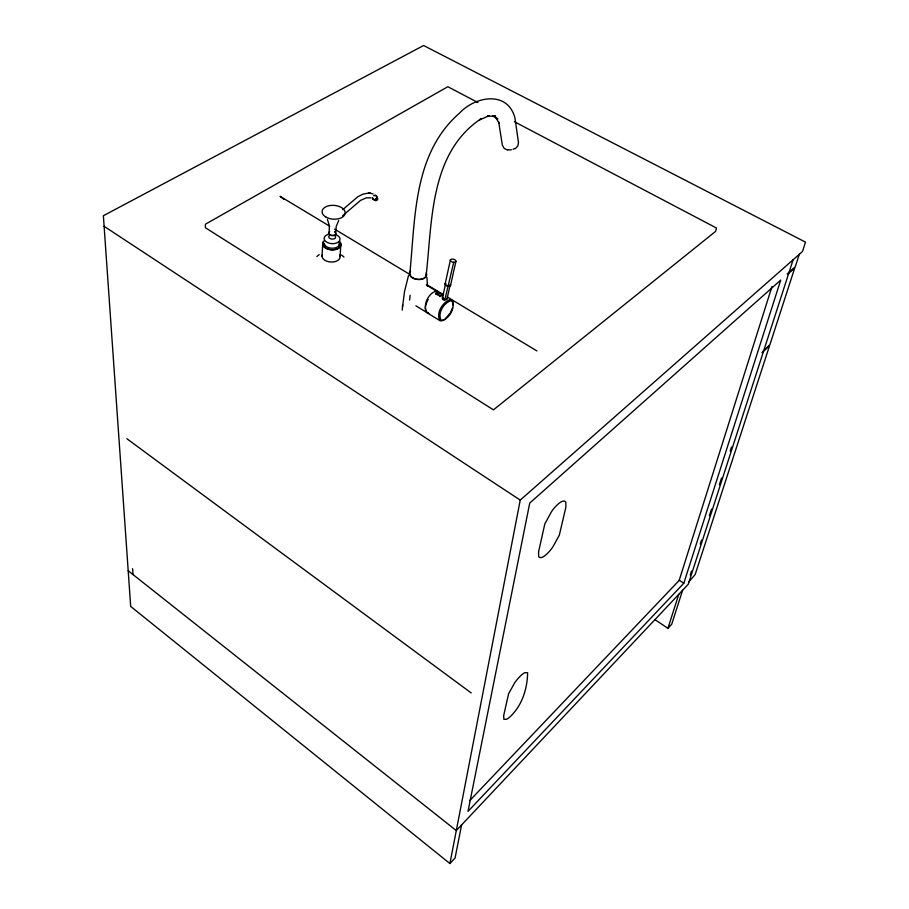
<?xml version="1.0" encoding="UTF-8"?>
<svg xmlns="http://www.w3.org/2000/svg" width="909" height="909" viewBox="0 0 909 909"><rect width="100%" height="100%" fill="white"/><g stroke="black" fill="none" stroke-linecap="round" stroke-linejoin="round"><path stroke-width="1.36" d="M409.618 300.061L410.118 295.289M453.159 305.015L452.807 301.015L450.58 299.447C442.819 301.686 435.843 313.048 439.82 320.559L441.16 320.957C448.807 319.127 455.682 308.503 452.08 301.14L450.864 300.754C443.751 302.833 437.399 313.253 441.035 320.138L443.762 320.195M437.706 293.107L437.922 292.13A2.954 1.591 12.5 0 0 436.309 292.743L435.911 294.039L440.479 296.357A2.954 1.591 12.5 0 0 441.626 295.47L441.854 294.38L426.355 284.971M322.036 256.27L322.695 244.021M340.057 256.577L340.841 244.351M402.176 310.105L404.46 291.823L408.471 275.666M402.448 306.856L402.619 304.845M409.914 272.768C415.322 217.921 413.425 154.621 458.113 114.364L459.068 113.625C474.396 96.377 507.529 90.014 514.926 117.863L518.471 142.44L517.857 145.951L515.278 148.758M426.116 275.711C432.298 221.705 429.559 153.28 480.872 118.863L479.6 119.829L489.19 115.727L487.429 116.261L495.507 116.125L493.553 116.068M450.444 284.551A2.829 1.511 12.7 0 1 448.682 286.21L447.967 286.165A2.829 1.511 12.7 0 1 445.046 284.256L445.092 283.869A2.829 1.511 12.7 0 1 445.74 283.256M329.149 231.431L329.388 225.762L327.399 219.387M802.636 251.134L805.488 242.124L423.594 45.507L103.376 215.728L130.691 606.417L449.91 863.55L520.243 500.098L802.102 251.838M461.59 824.929L455.079 857.971L449.91 863.55M439.899 296.448L440.695 295.38A2.954 1.591 12.5 0 0 441.842 294.505M445.058 284.176L450.375 260.247M442.285 298.675L445.49 284.267M453.739 262.247L444.717 300.322A2.352 1.273 12.7 0 1 443.047 299.731M447.012 298.936L450.091 285.233M450.534 285.358L455.909 261.44M771.991 286.517L679.216 580.249L683.807 583.237L468.01 811.373L529.742 503.075L780.717 280.097L683.807 583.237M654.946 619.631L667.933 628.312L678.75 594.384M682.602 590.282L671.728 624.21L667.933 628.312M690.226 575.102L691.533 571.057M700.225 544.093L701.532 540.048M709.35 515.789L711.52 509.051M719.349 484.792L721.519 478.054M730.211 451.091L731.506 447.046M793.091 259.826L688.272 584.26L456.284 830.565L128.203 570.772M799.534 253.6L795.239 266.803L787.183 273.961M452.591 307.617L450.637 312.23M428.196 299.379C426.344 303.163 423.458 308.662 426.673 312.423L428.003 312.821M435.911 294.039L436.104 293.721A2.954 1.591 12.5 0 1 437.036 293.209M338.864 245.85L339.398 242.158A7.988 4.886 4 0 1 333.205 248.214A7.988 4.886 4 0 1 323.865 243.169L325.104 245.612M338.727 220.512L336.216 226.443L335.876 231.556M450.171 313.139L444.66 319.57M688.533 582.214L695.124 574.59L769.571 345.704L761.924 352.703M469.658 800.693L679.546 580.044M762.901 351.431L769.9 344.67L794.761 267.939L787.887 273.939M342.636 215.74L360.578 200.355L366.429 197.798L370.781 197.855M342.727 209.638L357.896 196.685L363.191 194.037L368.952 193.06M372.531 197.651A2.238 1.909 -42.9 0 0 372.542 198.185L373.36 199.412L374.906 199.56A2.238 1.909 -42.9 0 0 376.633 196.73A2.238 1.909 -42.9 0 0 373.792 195.833M445.217 299.652L445.467 299.663A2.352 1.273 12.7 0 0 447.058 298.606M369.929 193.128L373.099 193.958M368.463 193.026L370.429 193.162M439.195 292.812L436.615 291.028C428.253 292.812 422.162 305.719 427.287 312.889L428.775 313.378M437.115 291.812L439.331 293.368M507.461 150.099L504.063 148.269L502.359 145.145L498.632 121.692M477.986 102.569L447.853 86.719L205.366 224.239L205.411 227.761L493.462 409.857L715.599 231.375L716.508 228.045L514.392 121.715M492.735 116.022L497.848 119.011L496.291 117.863M329.706 226.205L280.04 196.299L283.994 199.469M334.557 229.113L409.664 274.336M426.628 284.551L443.592 294.755M447.228 296.948L536.878 350.908M436.127 293.073L440.115 295.47M444.285 299.095L442.478 297.697A2.352 1.273 12.7 0 1 443.024 297.186M415.868 305.81L426.673 312.423M427.287 312.889L439.82 320.559M104.115 226.318L520.243 500.098M126.874 438.706L471.203 692.953M495.155 116.295L499.189 123.385M426.991 277.484L427.446 286.346M132.623 568.693L133.032 574.602M372.292 197.753L373.213 199.628L374.94 199.798A2.5 2.136 -42.9 0 0 376.928 196.912A2.5 2.136 -42.9 0 0 374.281 195.367M450.137 284.903A2.375 1.261 12.7 0 1 449.557 285.744M449.091 285.892A2.375 1.261 12.7 0 1 448.546 285.949L447.944 285.915A2.375 1.261 12.7 0 1 445.49 284.312L445.535 283.983A2.375 1.261 12.7 0 1 445.728 283.699M426.196 272.723A8.715 5.443 6.4 0 1 417.629 279.461A8.715 5.443 6.4 0 1 410.198 271.155M316.843 256.599A15.76 9.772 3.9 0 1 319.229 254.634M341.341 255.009A15.76 9.772 3.9 0 1 343.977 257.054M339.648 255.122A9.033 5.579 3.9 0 1 331.421 262.053A9.033 5.579 3.9 0 1 322.263 254.827M335.08 235.988A3.42 2.079 4 0 1 334.273 238.726A3.42 2.079 4 0 1 329.66 238.272A3.42 2.079 4 0 1 329.683 235.454M335.751 233.954A3.431 2.079 4 0 1 331.228 235.261A3.431 2.079 4 0 1 329.376 232.25M334.717 231.931A3.431 2.079 4 0 1 335.296 232.363M335.773 234.647A7.976 4.863 4 0 1 337.943 242.351A7.976 4.863 4 0 1 325.354 241.112A7.976 4.863 4 0 1 329.717 234.045M335.944 232.84A3.716 2.25 4 0 1 334.114 235.442A3.716 2.25 4 0 1 329.456 234.602A3.716 2.25 4 0 1 329.672 231.704M334.91 231.806A3.716 2.25 4 0 1 335.535 232.284M426.207 274.37A8.261 5.159 6.4 0 1 416.549 279.256A8.261 5.159 6.4 0 1 410.573 271.53M514.585 148.519A6.704 5.159 -9.8 0 1 513.074 149.292M511.381 149.758A6.704 5.159 -9.8 0 1 507.961 149.633M442.649 299.413A2.352 1.273 12.7 0 1 442.388 299.072M376.69 197.458A1.75 1.5 -42.9 0 1 377.678 199.116A1.75 1.5 -42.9 0 1 376.031 200.639A1.75 1.5 -42.9 0 1 374.463 199.503M503.609 715.894L503.916 719.383L506.813 719.189A16.487 4.397 -55.4 0 0 516.71 709.077C524.061 698.703 527.459 685.068 527.618 672.74L524.777 672.694A16.714 4.545 -55.5 0 0 514.664 682.841L508.597 693.772L503.609 715.894M538.548 551.922L538.707 556.706L539.912 557.615L541.764 557.444A18.362 5.647 -56.8 0 0 552.627 547.298L559.308 535.185L565.864 507.29L565.852 502.211L564.705 501.12L562.876 501.132A18.669 5.84 -57.1 0 0 551.752 511.233L544.843 523.845L538.548 551.922M450.421 259.94L450.364 260.326A2.852 1.488 12.7 0 0 453.33 262.224L454.057 262.269A2.852 1.488 12.7 0 0 455.92 260.849A2.852 1.488 12.7 0 0 453 259.156L452.284 259.11A2.852 1.488 12.7 0 0 450.421 259.94M323.74 241.26L323.706 241.271A9.147 5.59 4 0 0 326.195 248.43A9.147 5.59 4 0 0 337.943 248.646A9.147 5.59 4 0 0 339.477 241.555A9.09 5.568 4 0 1 337.887 248.589A9.09 5.568 4 0 1 326.206 248.373A9.09 5.568 4 0 1 323.74 241.26M325.865 217.024A11.578 6.897 4.1 0 0 344.92 214.263A11.578 6.897 4.1 0 0 330.103 205.525A11.578 6.897 4.1 0 0 325.865 217.024"/></g></svg>
